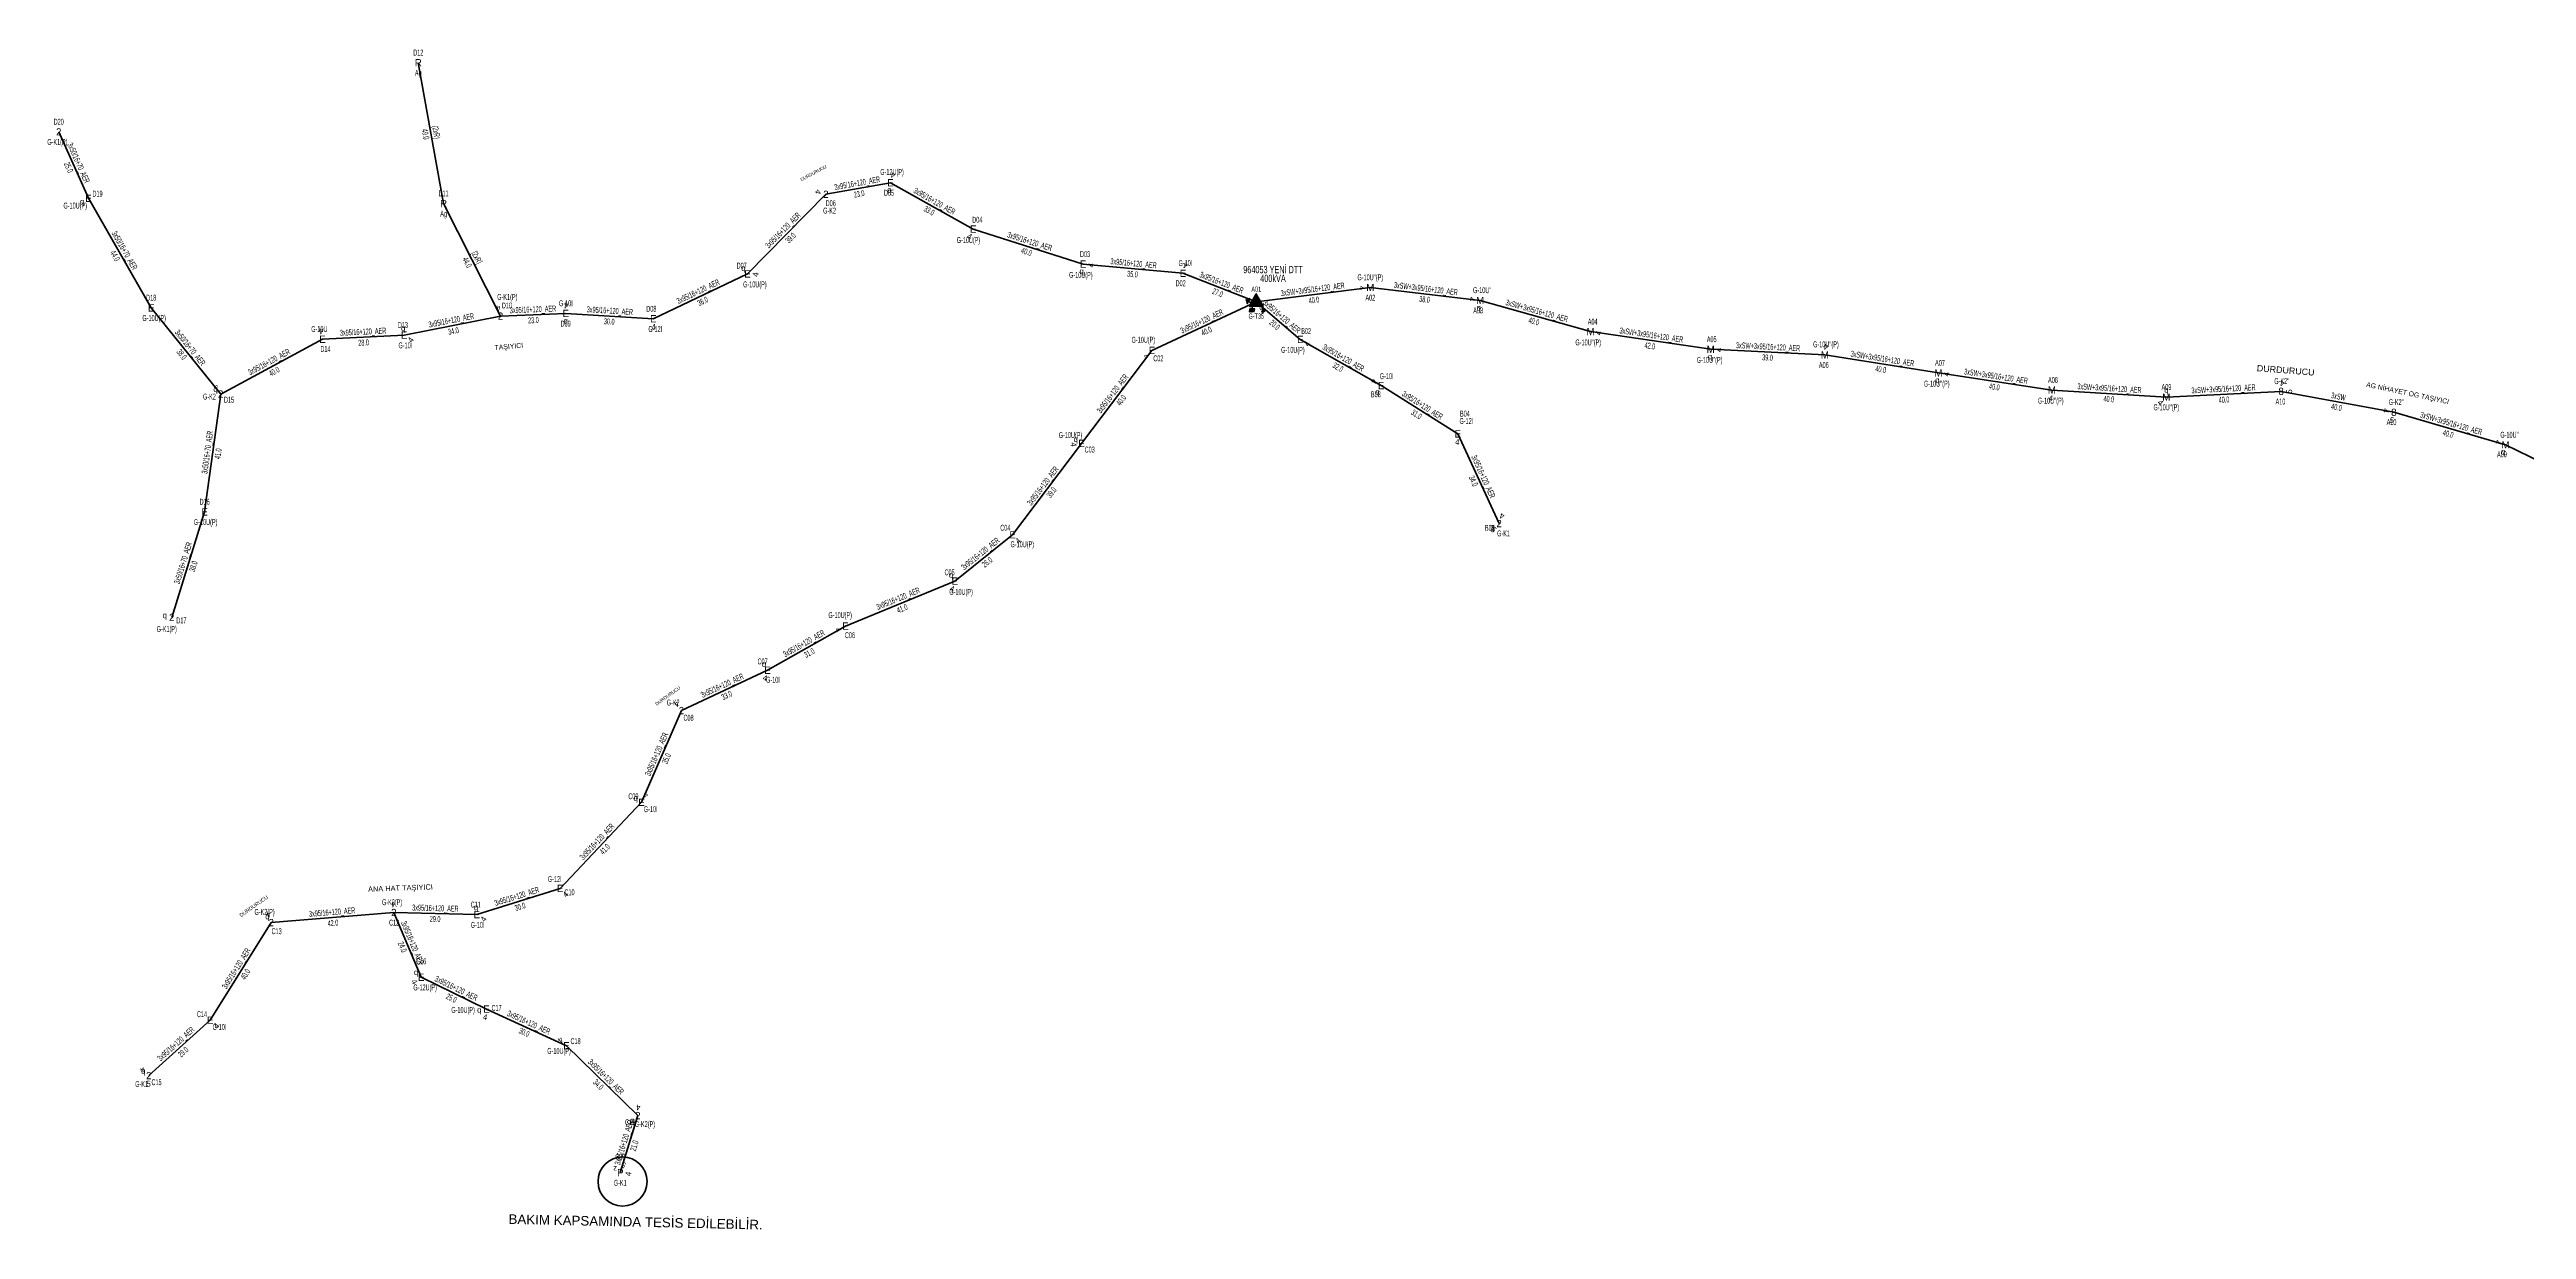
# Model space of a CAD drawing. Header units: millimetres. Extents: x 533048 to 542367, y 4141668 to 4149433.
# Drawn here: x 533048 to 533902, y 4144362 to 4144769 of the extents above; entities that cross this region are included whole.
import ezdxf
from ezdxf.enums import TextEntityAlignment as Align

# ---------------------------------------------------------------- set-up
doc = ezdxf.new("R2010")
doc.units = ezdxf.units.MM
for name, color, linetype, lineweight in [('DIREK_AG_MEVCUT', 120, 'Continuous', 25), ('DIREK_AG_YENI', 108, 'Continuous', 25), ('DIREK_OG_YENI', 10, 'Continuous', 25), ('HAT_AG_HAVAI_BYSK', 3, 'Continuous', 50), ('HAT_AG_HAVAI_MEVCUT', 126, 'Continuous', 50), ('HAT_AG_HAVAI_YENI', 3, 'Continuous', 50), ('HAT_OG_HAVAI_YENI', 1, 'Continuous', 70), ('KULLANICI', 1, 'Continuous', 25), ('TRAFO_TADILAT_BYSK', 5, 'Continuous', 30), ('TRAFO_YENI', 5, 'Continuous', 30)]:
    doc.layers.add(name, color=color, linetype=linetype, lineweight=lineweight)
doc.styles.add('Direk', font='B_CAD')
doc.styles.get("Standard").update_dxf_attribs({"font": 'Arial'})

# ---------------------------------------------------------------- blocks, each defined once
blk = doc.blocks.new('YENI_DIREK')
h = blk.add_hatch(color=32)
h.paths.add_polyline_path([(-3.28, -0.5), (-3.07, -0.63), (-2.64, 0.1), (-1.87, -0.35), (-1.77, -0.17), (-2.54, 0.28), (-2.11, 1.01), (-2.33, 1.14)])
h.paths.add_polyline_path([(-3.42, -0.17), (-3.29, -0.25), (-2.57, 0.98), (-2.7, 1.06)])
h.paths.add_polyline_path([(-3.5, 0.29), (-3.37, 0.22), (-3.01, 0.82), (-3.14, 0.9)])
h.paths.add_polyline_path([(-3.41, 0.73), (-3.54, 0.81), (-3.62, 0.68), (-3.49, 0.61)])
h.paths.add_polyline_path([(-1.26, -1.44), (-1.46, -1.44), (-1.47, -2.34), (-2.22, -2.34), (-2.48, -3.47), (-2.38, -3.47), (-2.17, -2.54), (-1.87, -2.54), (-2.08, -3.47), (-1.98, -3.47), (-1.77, -2.54), (-1.47, -2.54), (-1.68, -3.48), (-1.58, -3.48), (-1.37, -2.54), (-1.07, -2.54), (-1.28, -3.48), (-1.18, -3.48), (-0.97, -2.54), (-0.67, -2.55), (-0.88, -3.48), (-0.78, -3.48), (-0.52, -2.35), (-1.27, -2.34)])
at = {"layer": 'TRAFO_YENI'}
for points in [[(2.31, -1.57), (2.08, -1.92), (2.04, -1.44), (1.9, -1.44), (1.98, -2.32), (2.21, -1.96), (2.27, -2.67), (2.06, -2.67), (2.36, -2.87), (2.36, -2.86), (2.6, -2.49), (2.41, -2.63)], [(2.31, -1.57), (2.08, -1.92), (2.04, -1.44), (1.9, -1.44), (1.98, -2.32), (2.21, -1.96), (2.27, -2.67), (2.06, -2.67), (2.36, -2.87), (1.94, -3.19), (2.16, -3.79), (2.22, -3.74), (2.04, -3.26), (2.22, -3.13), (2.4, -3.6), (2.46, -3.56), (2.28, -3.08), (2.46, -2.94), (2.64, -3.42), (2.69, -3.38), (2.51, -2.9), (2.69, -2.76), (2.87, -3.24), (2.93, -3.2), (2.75, -2.72), (2.93, -2.58), (3.11, -3.06), (3.17, -3.01), (2.95, -2.42), (2.36, -2.86), (2.6, -2.49), (2.41, -2.63)], [(2.93, -2.58), (3.11, -3.06), (3.17, -3.01), (2.95, -2.42), (2.36, -2.86), (2.6, -2.49), (2.41, -2.63), (2.31, -1.57), (2.08, -1.92), (2.04, -1.44), (1.9, -1.44), (1.98, -2.32), (2.21, -1.96), (2.27, -2.67), (2.06, -2.67), (2.36, -2.87), (1.94, -3.19), (2.16, -3.79), (2.22, -3.74), (2.04, -3.26), (2.22, -3.13), (2.4, -3.6), (2.46, -3.56), (2.28, -3.08), (2.46, -2.94), (2.64, -3.42), (2.69, -3.38), (2.51, -2.9), (2.69, -2.76), (2.87, -3.24), (2.93, -3.2), (2.75, -2.72)]]:
    blk.add_hatch(color=32, dxfattribs=at).paths.add_polyline_path(points)
at = {"layer": 'TRAFO_TADILAT_BYSK', "color": 32, "flags": 128}
for points in [[(-3.49, 0.61), (-3.41, 0.73), (-3.54, 0.81), (-3.62, 0.68), (-3.49, 0.61)], [(-3.37, 0.22), (-3.01, 0.82), (-3.14, 0.9), (-3.5, 0.29), (-3.37, 0.22)], [(-3.29, -0.25), (-2.57, 0.98), (-2.7, 1.06), (-3.42, -0.17), (-3.29, -0.25)], [(-1.77, -0.17), (-2.54, 0.28), (-2.11, 1.01), (-2.33, 1.14), (-3.28, -0.5), (-3.07, -0.63), (-2.64, 0.1), (-1.87, -0.35), (-1.77, -0.17)], [(-1.26, -1.44), (-1.46, -1.44), (-1.47, -2.34), (-2.22, -2.34), (-2.48, -3.47), (-2.38, -3.47), (-2.17, -2.54), (-1.87, -2.54), (-2.08, -3.47), (-1.98, -3.47), (-1.77, -2.54), (-1.47, -2.54), (-1.68, -3.48), (-1.58, -3.48), (-1.37, -2.54), (-1.07, -2.54), (-1.28, -3.48), (-1.18, -3.48), (-0.97, -2.54), (-0.67, -2.55), (-0.88, -3.48), (-0.78, -3.48), (-0.52, -2.35), (-1.27, -2.34), (-1.26, -1.44)]]:
    blk.add_lwpolyline(points, dxfattribs=at)
at = {"layer": 'TRAFO_YENI', "linetype": 'Continuous'}
for p, q in [((-2.5, -1.44), (0, 2.89)), ((2.5, -1.44), (0, 2.89)), ((-2.5, -1.44), (2.5, -1.44))]:
    blk.add_line(p, q, dxfattribs=at)
at = {"layer": 'TRAFO_YENI', "color": 32, "flags": 128}
blk.add_lwpolyline([(1.9, -1.44), (2.04, -1.44), (2.08, -1.92), (2.31, -1.57), (2.41, -2.63), (2.6, -2.49), (2.36, -2.86), (2.95, -2.42), (3.17, -3.01), (3.11, -3.06), (2.93, -2.58), (2.75, -2.72), (2.93, -3.2), (2.87, -3.24), (2.69, -2.76), (2.51, -2.9), (2.69, -3.38), (2.64, -3.42), (2.46, -2.94), (2.28, -3.08), (2.46, -3.56), (2.4, -3.6), (2.22, -3.13), (2.04, -3.26), (2.22, -3.74), (2.16, -3.79), (1.94, -3.19), (2.36, -2.87), (2.06, -2.67), (2.27, -2.67), (2.21, -1.96), (1.98, -2.32), (1.9, -1.44)], dxfattribs=at)
at = {"layer": 'TRAFO_YENI', "linetype": 'Continuous'}
for points in [[(-2.5, -1.44), (0, -1.44), (0, 2.89)], [(0, -1.44), (0, 2.89), (2.5, -1.44)]]:
    blk.add_solid(points, dxfattribs=at)

msp = doc.modelspace()

# ---------------------------------------------------------------- linework, layer by layer
at = {"color": 6, "lineweight": 53}
msp.add_circle((533245.648902, 4144378.516677), 8.454936, dxfattribs=at)
at = {"layer": 'HAT_AG_HAVAI_BYSK'}
msp.add_line((533203.576, 4144677.016), (533183.9495, 4144715.8469), dxfattribs=at)
at = {"layer": 'HAT_AG_HAVAI_MEVCUT'}
msp.add_line((533183.9495, 4144715.8469), (533175.2166, 4144764.4431), dxfattribs=at)
at = {"layer": 'HAT_AG_HAVAI_YENI'}
for p, q in [((533061.533, 4144717.663), (533051.274, 4144740.586)), ((533083.155, 4144679.872), (533061.533, 4144717.663)), ((533315.728, 4144719.065), (533288.72, 4144691.585)), ((533337.989, 4144723.035), (533315.728, 4144719.065)), ((533366.531, 4144707.056), (533337.989, 4144723.035)), ((533404.384, 4144694.988), (533366.531, 4144707.056)), ((533288.72, 4144691.585), (533256.23, 4144676.114)), ((533438.834, 4144691.791), (533404.384, 4144694.988)), ((533438.834, 4144691.791), (533464.095, 4144681.944)), ((533107.097181, 4144650.141853), (533083.155, 4144679.872)), ((533203.576, 4144677.016), (533170.335, 4144670.49)), ((533226.064, 4144677.955), (533203.576, 4144677.016)), ((533256.23, 4144676.114), (533226.064, 4144677.955)), ((533428.146, 4144665.188), (533464.095, 4144681.944)), ((533479.269, 4144669.014), (533464.095, 4144681.944)), ((533142.198, 4144669.056), (533107.097181, 4144650.141853)), ((533170.335, 4144670.49), (533142.198, 4144669.056)), ((533479.269, 4144669.014), (533507.114, 4144653.073)), ((533428.146, 4144665.188), (533403.882, 4144633.115)), ((533101.574, 4144609.484), (533107.097181, 4144650.141853)), ((533507.114, 4144653.073), (533533.581, 4144636.4)), ((533403.882, 4144633.115), (533380.1, 4144601.578)), ((533533.581, 4144636.4), (533547.798, 4144605.45)), ((533090.22, 4144573.1), (533101.574, 4144609.484)), ((533380.1, 4144601.578), (533360.148, 4144585.64)), ((533360.148, 4144585.64), (533322.503, 4144570.114)), ((533322.503, 4144570.114), (533295.626, 4144554.868)), ((533295.626, 4144554.868), (533265.929, 4144540.972)), ((533265.929, 4144540.972), (533252.186229, 4144509.30905)), ((533252.186229, 4144509.30905), (533224.118, 4144479.614)), ((533224.118, 4144479.614), (533195.358236, 4144470.576562)), ((533166.774, 4144471.317), (533124.544, 4144467.831)), ((533195.358236, 4144470.576562), (533166.774, 4144471.317)), ((533166.774, 4144471.317), (533176.224, 4144448.952)), ((533124.544, 4144467.831), (533103.495, 4144434.17)), ((533198.731, 4144438.008), (533176.224, 4144448.952)), ((533198.731, 4144438.008), (533226.306, 4144425.365)), ((533103.495, 4144434.17), (533082.325168, 4144415.043368)), ((533226.306, 4144425.365), (533250.917, 4144401.235)), ((533250.917, 4144401.235), (533244.855, 4144381.562))]:
    msp.add_line(p, q, dxfattribs=at)
at = {"layer": 'HAT_OG_HAVAI_YENI'}
for p, q in [((533503.408, 4144686.911), (533464.095, 4144681.944)), ((533541.27, 4144682.431), (533503.408, 4144686.911)), ((533579.335, 4144671.708), (533541.27, 4144682.431)), ((533620.749, 4144665.589), (533579.335, 4144671.708)), ((533660.091, 4144663.641), (533620.749, 4144665.589)), ((533699.249, 4144657.426), (533660.091, 4144663.641)), ((533738.364, 4144651.515), (533699.249, 4144657.426)), ((533777.834, 4144649.083), (533738.364, 4144651.515)), ((533817.381, 4144651.066), (533777.834, 4144649.083)), ((533856.252, 4144643.851), (533817.381, 4144651.066)), ((533894.762, 4144632.624), (533856.252, 4144643.851)), ((533930.772, 4144615.003), (533894.762, 4144632.624))]:
    msp.add_line(p, q, dxfattribs=at)

# ---------------------------------------------------------------- block references
at = {"layer": 'TRAFO_YENI'}
msp.add_blockref('YENI_DIREK', (533464.095, 4144681.944), dxfattribs=at)

# ---------------------------------------------------------------- texts
at = {"layer": 'DIREK_AG_MEVCUT', "width": 0.53}
for s, p in [('D12', (533175.2166, 4144767.9431)), ('Ag', (533175.2166, 4144760.9431)), ('D11', (533183.9495, 4144719.3469)), ('Ag', (533183.9495, 4144712.3469)), ('C20', (533244.855, 4144387.062)), ('G-K1', (533244.855, 4144378.062))]:
    msp.add_text(s, height=2.05, dxfattribs=at).set_placement(p, align=Align.MIDDLE_CENTER)
at = {"layer": 'DIREK_AG_MEVCUT', "style": 'Direk'}
for s, p in [('R', (533175.2166, 4144764.4431)), ('R', (533183.9495, 4144715.8469)), ('P', (533244.855, 4144381.562))]:
    msp.add_text(s, height=2.5, dxfattribs=at).set_placement(p, align=Align.MIDDLE_CENTER)
at = {"layer": 'DIREK_AG_MEVCUT', "color": 40, "style": 'Direk'}
msp.add_text('z', height=2, dxfattribs=at).set_placement((533243.087233, 4144383.329767), align=Align.MIDDLE_CENTER)
at = {"layer": 'DIREK_AG_MEVCUT', "color": 32, "style": 'Direk'}
for s, rotation, p in [('5', 157.500001, (533245.926514, 4144384.148863)), ('4', 441.436972, (533247.623787, 4144381.145088))]:
    msp.add_text(s, height=2, rotation=rotation, dxfattribs=at).set_placement(p, align=Align.MIDDLE_CENTER)
at = {"layer": 'DIREK_AG_YENI', "width": 0.53}
for s, p in [('D20', (533051.274, 4144744.086)), ('G-K1(P)', (533050.810029, 4144737.086)), ('G-12U(P)', (533338.540712, 4144726.778261)), ('D19', (533064.653089, 4144719.248889)), ('D06', (533317.399581, 4144715.989969)), ('D05', (533337.478656, 4144719.572407)), ('G-10U(P)', (533056.961221, 4144715.167844)), ('G-K2', (533316.996681, 4144713.430581)), ('D04', (533367.924516, 4144710.266625)), ('G-10U(P)', (533364.882512, 4144703.257925)), ('D07', (533286.711324, 4144694.45122)), ('G-10U(P)', (533403.622817, 4144691.244133)), ('D03', (533405.081334, 4144698.417829)), ('G-10I', (533439.668541, 4144695.321595)), ('D18', (533083.155, 4144683.372)), ('G-K1(P)', (533205.919927, 4144683.665391)), ('G-10I', (533226.097689, 4144681.460181)), ('G-10U(P)', (533291.258448, 4144687.962837)), ('D02', (533438.028877, 4144688.384862)), ('G-10U(P)', (533084.166715, 4144676.372)), ('D13', (533169.907705, 4144673.963819)), ('D10', (533205.776772, 4144680.690893)), ('D09', (533226.030362, 4144674.455162)), ('D08', (533255.563057, 4144679.549868)), ('G-10U', (533141.122643, 4144672.557806)), ('D14', (533143.225449, 4144665.710204)), ('G-10I', (533170.770581, 4144666.948817)), ('G-12I', (533256.91713, 4144672.574136)), ('G-10U(P)', (533425.177574, 4144668.861425)), ('G-10U(P)', (533476.723705, 4144665.394128)), ('B02', (533481.282157, 4144671.877075)), ('C02', (533430.345821, 4144662.465724)), ('G-10I', (533509.064098, 4144656.318522)), ('G-K2', (533103.223212, 4144649.27496)), ('D15', (533109.996581, 4144648.181373)), ('B03', (533505.311372, 4144650.072911)), ('G-12I', (533536.52762, 4144640.857746)), ('B04', (533536.018037, 4144643.411141)), ('G-10U(P)', (533400.064973, 4144635.998041)), ('C03', (533406.674865, 4144631.00552)), ('G-10U(P)', (533101.91121, 4144605.984)), ('D16', (533101.574, 4144612.984)), ('C04', (533377.590843, 4144604.018109)), ('G-10U(P)', (533383.435812, 4144598.333983)), ('B05', (533544.617504, 4144603.989027)), ('G-K1', (533549.342852, 4144602.086902)), ('C05', (533358.370793, 4144588.655217)), ('G-10U(P)', (533362.339918, 4144581.921183)), ('D17', (533093.561094, 4144572.057365)), ('G-10U(P)', (533320.660497, 4144573.893623)), ('G-K1(P)', (533088.51363, 4144569.118768)), ('C06', (533324.036666, 4144566.967912)), ('C07', (533293.914486, 4144557.920985)), ('G-10I', (533297.470453, 4144551.577878)), ('G-K2', (533263.068272, 4144543.740151)), ('C08', (533268.38845, 4144538.481798)), ('C09', (533249.377414, 4144511.397246)), ('G-10I', (533255.353089, 4144506.954666)), ('G-12I', (533222.255899, 4144482.857138)), ('C10', (533227.356678, 4144478.286986)), ('G-K2(P)', (533122.236401, 4144471.521682)), ('G-K2(P)', (533166.189384, 4144474.869544)), ('C11', (533195.018964, 4144474.060079)), ('C13', (533126.39953, 4144464.863339)), ('C12', (533166.892792, 4144467.819017)), ('G-10I', (533195.702731, 4144467.039408)), ('C16', (533176.224, 4144454.452)), ('G-12U(P)', (533177.572925, 4144445.452)), ('C14', (533100.670936, 4144436.237525)), ('G-10U(P)', (533190.666052, 4144437.716356)), ('C17', (533202.211531, 4144438.376653)), ('G-10I', (533106.681009, 4144431.837491)), ('C18', (533229.436165, 4144426.930907)), ('G-10U(P)', (533223.74289, 4144423.576646)), ('G-K1', (533079.854656, 4144412.140296)), ('C15', (533084.990641, 4144412.775053)), ('C19', (533248.238188, 4144398.982454)), ('G-K2(P)', (533253.368942, 4144398.319059))]:
    msp.add_text(s, height=2.05, dxfattribs=at).set_placement(p, align=Align.MIDDLE_CENTER)
at = {"layer": 'DIREK_AG_YENI', "style": 'Direk'}
for s, p in [('2', (533051.274, 4144740.586)), ('E', (533061.533, 4144717.663)), ('2', (533315.728, 4144719.065)), ('E', (533337.989, 4144723.035)), ('E', (533366.531, 4144707.056)), ('E', (533288.72, 4144691.585)), ('E', (533404.384, 4144694.988)), ('E', (533438.834, 4144691.791)), ('E', (533083.155, 4144679.872)), ('2', (533203.576, 4144677.016)), ('E', (533226.064, 4144677.955)), ('E', (533256.23, 4144676.114)), ('E', (533142.198, 4144669.056)), ('E', (533170.335, 4144670.49)), ('E', (533428.146, 4144665.188)), ('E', (533479.269, 4144669.014)), ('2', (533107.097181, 4144650.141853)), ('E', (533507.114, 4144653.073)), ('E', (533403.882, 4144633.115)), ('E', (533533.581, 4144636.4)), ('E', (533101.574, 4144609.484)), ('2', (533547.798, 4144605.45)), ('E', (533380.1, 4144601.578)), ('E', (533360.148, 4144585.64)), ('2', (533090.22, 4144573.1)), ('E', (533322.503, 4144570.114)), ('E', (533295.626, 4144554.868)), ('2', (533265.929, 4144540.972)), ('E', (533252.186229, 4144509.30905)), ('E', (533224.118, 4144479.614)), ('2', (533124.544, 4144467.831)), ('2', (533166.774, 4144471.317)), ('E', (533195.358236, 4144470.576562)), ('E', (533176.224, 4144448.952)), ('E', (533103.495, 4144434.17)), ('E', (533198.731, 4144438.008)), ('E', (533226.306, 4144425.365)), ('2', (533082.325168, 4144415.043368)), ('2', (533250.917, 4144401.235))]:
    msp.add_text(s, height=2.5, dxfattribs=at).set_placement(p, align=Align.MIDDLE_CENTER)
at = {"layer": 'DIREK_AG_YENI', "color": 32, "style": 'Direk'}
for s, rotation, p in [('4', 521.18687, (533338.891951, 4144725.685411)), ('4', 252.804033, (533313.053162, 4144719.892794)), ('4', 333.647833, (533365.288116, 4144704.546969)), ('4', 445.259735, (533291.510423, 4144691.353611)), ('4', 441.602825, (533407.153983, 4144694.579104)), ('4', 522.702254, (533439.666544, 4144694.464363)), ('4', 194.602341, (533202.870095, 4144679.725557)), ('4', 537.978481, (533226.16277, 4144680.753257)), ('4', 363.746405, (533256.412953, 4144673.319984)), ('4', 189.994283, (533141.71206, 4144671.81351)), ('4', 414.059834, (533172.601965, 4144668.846568)), ('4', 417.548246, (533481.631762, 4144667.51155)), ('4', 315.916324, (533426.198017, 4144663.176691)), ('4', 212.903253, (533105.576159, 4144652.492702)), ('4', 239.60469, (533504.698846, 4144654.489697)), ('4', 277.957989, (533401.108964, 4144632.727349)), ('4', 356.231407, (533533.396965, 4144633.606055)), ('4', 519.671865, (533548.770709, 4144608.075612)), ('4', 402.208875, (533381.981139, 4144599.504038)), ('5', 317.171866, (533545.894556, 4144603.396491)), ('4', 341.464226, (533359.257889, 4144582.985249)), ('4', 297.776287, (533320.025633, 4144568.809143)), ('4', 342.175628, (533294.768919, 4144552.202402)), ('4', 215.509182, (533264.302666, 4144543.251263)), ('4', 509.954413, (533253.588158, 4144511.732806)), ('4', 402.581954, (533226.012603, 4144477.552331)), ('4', 198.367316, (533123.661698, 4144470.488357)), ('4', 543.930578, (533166.582066, 4144474.110414)), ('4', 416.503717, (533197.693216, 4144469.03129)), ('4', 303.038511, (533173.876748, 4144447.425433)), ('4', 350.707459, (533198.278869, 4144435.244745)), ('4', 407.944563, (533105.573992, 4144432.294422)), ('4', 225.972954, (533224.292767, 4144427.310994)), ('4', 225.849799, (533080.316122, 4144416.993685)), ('5', -1.026427, (533082.27501, 4144412.243818)), ('4', 537.812524, (533251.023874, 4144404.03296))]:
    msp.add_text(s, height=2, rotation=rotation, dxfattribs=at).set_placement(p, align=Align.MIDDLE_CENTER)
at = {"layer": 'DIREK_AG_YENI', "color": 4, "style": 'Direk'}
for p in [(533059.304365, 4144716.530222), (533337.624468, 4144720.561719), (533287.285231, 4144693.6323), (533403.885904, 4144692.538122), (533226.039973, 4144675.455115), (533170.029789, 4144672.971299), (533105.329414, 4144651.90962), (533505.826409, 4144650.930079), (533401.887097, 4144634.621772), (533545.526217, 4144604.406448), (533358.878566, 4144587.793727), (533087.833504, 4144573.844739), (533294.40349, 4144557.048704), (533250.179933, 4144510.800618), (533123.218622, 4144469.950758), (533195.115899, 4144473.064789), (533174.456233, 4144450.719767), (533196.244907, 4144437.744677), (533080.421258, 4144416.663594), (533249.003563, 4144399.626038)]:
    msp.add_text('q', height=2, dxfattribs=at).set_placement(p, align=Align.MIDDLE_CENTER)
at = {"layer": 'DIREK_OG_YENI', "width": 0.53}
for s, p in [("G-10U''(P)", (533503.39414, 4144690.41883)), ('A02', (533503.421829, 4144683.411027)), ("G-10U''", (533541.976242, 4144685.984633)), ('A03', (533540.58776, 4144678.998137)), ('A04', (533580.066796, 4144675.130642)), ("G-10U''(P)", (533578.531005, 4144667.947679)), ('A05', (533621.091738, 4144669.072178)), ("G-10U''(P)", (533660.469998, 4144667.29191)), ("G-10U''(P)", (533620.390425, 4144661.944871)), ('A06', (533659.72961, 4144660.159708)), ('A07', (533699.784811, 4144660.884743)), ("G-10U''(P)", (533698.674483, 4144653.717404)), ("G-10U''(P)", (533737.976121, 4144647.861187)), ('A08', (533738.733474, 4144654.995444)), ('A09', (533777.854016, 4144652.582943)), ("G-K2''", (533817.616929, 4144654.597269)), ('A10', (533817.14768, 4144647.573786)), ("G-K2''", (533857.093643, 4144647.388164)), ("G-10U''(P)", (533777.813963, 4144645.579445)), ('A10', (533855.441819, 4144640.446061)), ("G-10U''", (533896.107957, 4144636.100613)), ('A09', (533893.498381, 4144629.360066))]:
    msp.add_text(s, height=2.05, dxfattribs=at).set_placement(p, align=Align.MIDDLE_CENTER)
at = {"layer": 'DIREK_OG_YENI', "color": 32, "style": 'Direk'}
for s, rotation, p in [('4', 273.713632, (533500.613879, 4144686.729645)), ('4', 261.005752, (533538.504429, 4144682.868739)), ('4', 439.763271, (533582.090429, 4144671.210396)), ('4', 445.772819, (533623.541383, 4144665.382608)), ('4', 532.52744, (533660.455144, 4144666.41722)), ('4', 441.300296, (533702.016785, 4144657.002484)), ('4', 352.673453, (533738.006932, 4144648.737861)), ('4', 532.831223, (533817.730419, 4144653.844112)), ('5', 89.524122, (533820.180903, 4144651.042744)), ('4', 313.073215, (533775.788651, 4144647.170789)), ('4', 258.050272, (533853.512677, 4144644.430749)), ('5', 345.181269, (533855.535867, 4144641.144128)), ('4', 251.29153, (533892.109944, 4144633.522108))]:
    msp.add_text(s, height=2, rotation=rotation, dxfattribs=at).set_placement(p, align=Align.MIDDLE_CENTER)
at = {"layer": 'DIREK_OG_YENI', "style": 'Direk'}
for s, p in [('M', (533503.408, 4144686.911)), ('M', (533541.27, 4144682.431)), ('M', (533579.335, 4144671.708)), ('M', (533620.749, 4144665.589)), ('M', (533660.091, 4144663.641)), ('M', (533699.249, 4144657.426)), ('M', (533738.364, 4144651.515)), ('M', (533777.834, 4144649.083)), ('8', (533817.381, 4144651.066)), ('8', (533856.252, 4144643.851)), ('M', (533894.762, 4144632.624))]:
    msp.add_text(s, height=2.5, dxfattribs=at).set_placement(p, align=Align.MIDDLE_CENTER)
at = {"layer": 'DIREK_OG_YENI', "color": 4, "style": 'Direk'}
for p in [(533540.782686, 4144679.978955), (533620.504187, 4144663.101016), (533698.866278, 4144654.955469), (533777.848297, 4144651.582959), (533893.859415, 4144630.292618)]:
    msp.add_text('q', height=2, dxfattribs=at).set_placement(p, align=Align.MIDDLE_CENTER)
at = {"layer": 'HAT_AG_HAVAI_BYSK', "lineweight": 30, "width": 0.53}
msp.add_text('44.0', height=2.05, rotation=296.813636, dxfattribs=at).set_placement((533193.004143, 4144696.048024), align=Align.TOP_CENTER)
msp.add_text('[2xR]', height=2.05, rotation=296.813636, dxfattribs=at).set_placement((533194.521357, 4144696.814876), align=Align.CENTER)
at = {"layer": 'HAT_AG_HAVAI_MEVCUT', "lineweight": 30, "width": 0.53}
msp.add_text('(2xR)', height=2.05, rotation=280.18751, dxfattribs=at).set_placement((533180.419649, 4144740.29534), align=Align.CENTER)
msp.add_text('49.0', height=2.05, rotation=280.18751, dxfattribs=at).set_placement((533178.746451, 4144739.99466), align=Align.TOP_CENTER)
at = {"layer": 'HAT_AG_HAVAI_YENI', "lineweight": 30, "width": 0.53}
for s, rotation, p in [('3x50/16+70_AER', 294.111749, (533057.179502, 4144729.471993)), ('3x95/16+120_AER', 370.112693, (533326.709126, 4144721.886584, 266657.863873)), ('3x95/16+120_AER', 330.758082, (533352.675223, 4144715.78718, 266668.9945)), ('3x95/16+120_AER', 405.49614, (533301.61765, 4144705.920603, 266644.36)), ('3x50/16+70_AER', 299.775181, (533073.081982, 4144699.189807)), ('3x95/16+120_AER', 342.317082, (533385.715687, 4144701.831839, 266683.2655)), ('3x95/16+120_AER', 354.698071, (533421.687544, 4144694.235863, 266702.192)), ('3x95/16+120_AER', 338.703647, (533451.773213, 4144687.659457, 266732.0475)), ('3x95/16+120_AER', 385.462729, (533272.109565, 4144684.616935, 266628.115)), ('3x95/16+120_AER', 371.107261, (533186.791751, 4144674.587078, 266585.1675)), ('3x95/16+120_AER', 362.391031, (533214.784539, 4144678.33476, 266601.788)), ('3x95/16+120_AER', 356.507629, (533241.198778, 4144677.882921, 266613.032)), ('3x95/16+120_AER', 24.99045, (533445.761403, 4144674.336421, 266732.0475)), ('3x95/16+120_AER', 319.56517, (533472.233295, 4144676.125973, 266732.0475)), ('3x50/16+70_AER', 308.845071, (533095.788109, 4144665.540061, 266541.5775)), ('3x95/16+120_AER', 362.917551, (533156.223236, 4144670.621898, 266571.099)), ('3x95/16+120_AER', 330.20927, (533493.613809, 4144661.781169, 266753.557)), ('3x95/16+120_AER', 388.318097, (533124.244379, 4144660.347205, 266553.548591)), ('3x95/16+120_AER', 412.891614, (533415.336129, 4144649.664326, 266701.941)), ('3x95/16+120_AER', 327.790947, (533520.800558, 4144645.455693, 266766.7905)), ('3x50/16+70_AER', 82.263988, (533103.493327, 4144629.927344, 266553.548591)), ('3x95/16+120_AER', 412.980114, (533391.312337, 4144617.858278, 266690.05)), ('3x95/16+120_AER', 294.671864, (533541.461906, 4144621.279808, 266773.899)), ('3x50/16+70_AER', 72.668738, (533095.085376, 4144591.545248)), ('3x95/16+120_AER', 398.61846, (533369.593488, 4144594.273122, 266680.074)), ('3x95/16+120_AER', 382.412814, (533341.001414, 4144578.662792, 266661.2515)), ('3x95/16+120_AER', 389.56411, (533308.645112, 4144563.230334, 266647.813)), ('3x95/16+120_AER', 385.075695, (533280.417317, 4144548.690048, 266632.96456)), ('3x95/16+120_AER', 426.537586, (533258.277952, 4144525.479112, 266626.093114)), ('3x95/16+120_AER', 406.613228, (533237.534391, 4144495.045407, 266612.059)), ('3x95/16+120_AER', 377.44475, (533209.4833, 4144475.906186, 266597.679118)), ('3x95/16+120_AER', 364.718544, (533145.589089, 4144470.420969, 266562.272)), ('3x95/16+120_AER', 358.516757, (533181.088131, 4144471.796346, 266583.387011)), ('3x95/16+120_AER', 292.905548, (533172.281862, 4144460.46523)), ('3x95/16+120_AER', 417.981308, (533113.298806, 4144451.451167, 266551.7475)), ('3x95/16+120_AER', 334.068768, (533187.849074, 4144444.244471)), ('3x95/16+120_AER', 335.368794, (533212.872679, 4144432.459312, 266613.152927)), ('3x95/16+120_AER', 402.097348, (533092.34025, 4144425.23739, 266541.162584)), ('3x95/16+120_AER', 315.566048, (533239.206746, 4144413.907095, 266625.458746)), ('3x95/16+120_AER', 432.874319, (533247.073789, 4144391.648896))]:
    msp.add_text(s, height=2.05, rotation=rotation, dxfattribs=at).set_placement(p, align=Align.CENTER)
for s, rotation, p in [('25.0', 294.111749, (533055.627826, 4144728.777513)), ('23.0', 370.112693, (533327.00762, 4144720.212994, 266657.863873)), ('33.0', 330.758082, (533351.844777, 4144714.30382, 266668.9945)), ('39.0', 405.49614, (533302.830096, 4144704.728975, 266644.36)), ('40.0', 342.317082, (533385.199313, 4144700.212161, 266683.2655)), ('44.0', 299.775181, (533071.606415, 4144698.34559)), ('35.0', 354.698071, (533421.530456, 4144692.543137, 266702.192)), ('36.0', 385.462729, (533272.840435, 4144683.082065, 266628.115)), ('27.0', 338.703647, (533451.155787, 4144686.075543, 266732.0475)), ('23.0', 362.391031, (533214.855461, 4144676.63624, 266601.788)), ('30.0', 356.507629, (533241.095222, 4144676.186079, 266613.032)), ('20.0', 319.56517, (533471.130705, 4144674.832027, 266732.0475)), ('38.0', 308.845071, (533094.464072, 4144664.473792, 266541.5775)), ('28.0', 362.917551, (533156.309764, 4144668.924102, 266571.099)), ('34.0', 371.107261, (533187.119249, 4144672.918922, 266585.1675)), ('40.0', 24.99045, (533446.479597, 4144672.795579, 266732.0475)), ('40.0', 388.318097, (533125.050802, 4144658.850648, 266553.548591)), ('32.0', 330.20927, (533492.769191, 4144660.305831, 266753.557)), ('40.0', 412.891614, (533416.691871, 4144648.638674, 266701.941)), ('31.0', 327.790947, (533519.894442, 4144644.017307, 266766.7905)), ('41.0', 82.263988, (533105.177855, 4144629.698509, 266553.548591)), ('39.0', 412.980114, (533392.669663, 4144616.834722, 266690.05)), ('34.0', 294.671864, (533539.917094, 4144620.570192, 266773.899)), ('38.0', 72.668738, (533096.708194, 4144591.038826)), ('26.0', 398.61846, (533370.654512, 4144592.944878, 266680.074)), ('41.0', 382.412814, (533341.649586, 4144577.091208, 266661.2515)), ('31.0', 389.56411, (533309.483888, 4144561.751666, 266647.813)), ('33.0', 385.075695, (533281.137803, 4144547.150276, 266632.96456)), ('35.0', 426.537586, (533259.837398, 4144524.802261, 266626.093114)), ('41.0', 406.613228, (533238.769838, 4144493.877643, 266612.059)), ('29.0', 358.516757, (533181.044127, 4144470.096916, 266583.387011)), ('30.0', 377.44475, (533209.992936, 4144474.284375, 266597.679118)), ('42.0', 364.718544, (533145.728933, 4144468.726731, 266562.272)), ('24.0', 292.905548, (533170.715911, 4144459.803568)), ('40.0', 417.981308, (533114.740194, 4144450.549833, 266551.7475)), ('25.0', 334.068768, (533187.105677, 4144442.715628)), ('30.0', 335.368794, (533212.164159, 4144430.913996, 266613.152927)), ('29.0', 402.097348, (533093.479917, 4144423.975978, 266541.162584)), ('34.0', 315.566048, (533238.016599, 4144412.693197, 266625.458746)), ('21.0', 432.874319, (533248.698413, 4144391.1483))]:
    msp.add_text(s, height=2.05, rotation=rotation, dxfattribs=at).set_placement(p, align=Align.TOP_CENTER)
at = {"layer": 'HAT_OG_HAVAI_YENI', "lineweight": 30, "width": 0.53}
for s, rotation, p in [('3xSW+3x95/16+120_AER', 367.20088, (533483.644954, 4144685.270796, 266732.0475)), ('3xSW+3x95/16+120_AER', 353.251885, (533522.438879, 4144685.515111, 266751.704)), ('3xSW+3x95/16+120_AER', 344.267347, (533560.532977, 4144677.887657, 266770.635)), ('3xSW+3x95/16+120_AER', 351.595244, (533600.16624, 4144669.489371, 266789.6675)), ('3xSW+3x95/16+120_AER', 357.165342, (533640.462036, 4144665.46396, 266810.3745)), ('3xSW+3x95/16+120_AER', 350.98147, (533679.803241, 4144661.372992, 266830.0455)), ('3xSW+3x95/16+120_AER', 351.40657, (533718.933509, 4144655.310957, 266849.6245)), ('3xSW+3x95/16+120_AER', 356.474097, (533758.151275, 4144651.147391, 266869.182)), ('3xSW+3x95/16+120_AER', 362.87057, (533797.564932, 4144650.923433, 266888.917)), ('3xSW', 349.484773, (533836.971622, 4144648.294225, 266908.6905)), ('3xSW+3x95/16+120_AER', 343.746766, (533875.744901, 4144639.053529, 266928.126))]:
    msp.add_text(s, height=2.05, rotation=rotation, dxfattribs=at).set_placement(p, align=Align.CENTER)
for s, rotation, p in [('40.0', 367.20088, (533483.858046, 4144683.584204, 266732.0475)), ('38.0', 353.251885, (533522.239121, 4144683.826889, 266751.704)), ('40.0', 344.267347, (533560.072023, 4144676.251343, 266770.635)), ('42.0', 351.595244, (533599.91776, 4144667.807629, 266789.6675)), ('39.0', 357.165342, (533640.377964, 4144663.76604, 266810.3745)), ('40.0', 350.98147, (533679.536759, 4144659.694008, 266830.0455)), ('40.0', 351.40657, (533718.679491, 4144653.630043, 266849.6245)), ('40.0', 356.474097, (533758.046725, 4144649.450609, 266869.182)), ('40.0', 362.87057, (533797.650068, 4144649.225567, 266888.917)), ('40.0', 349.484773, (533836.661378, 4144646.622775, 266908.6905)), ('40.0', 343.746766, (533875.269099, 4144637.421471, 266928.126))]:
    msp.add_text(s, height=2.05, rotation=rotation, dxfattribs=at).set_placement(p, align=Align.TOP_CENTER)
at = {"layer": 'KULLANICI'}
for s, height, rotation, p in [('DURDURUCU', 1.0962, 28.5112, (533307.3295, 4144723.5255)), ('DURDURUCU', 2.1967, 355.5095, (533808.936925, 4144658.04405)), ('AG NİHAYET OG TAŞIYICI', 1.6897, 348.070606, (533846.583241, 4144652.669999)), ('DURDURUCU', 1.134009, 35.8033, (533257.395723, 4144542.608648)), ('ANA HAT TAŞIYICI', 1.8217, 2.0576, (533157.9413, 4144478.4497)), ('DURDURUCU', 1.2688, 35.2292, (533114.161326, 4144469.65177))]:
    msp.add_text(s, height=height, rotation=rotation, dxfattribs=at).set_placement(p)
msp.add_text('TAŞIYICI', height=1.6969, rotation=4.970017, dxfattribs=at).set_placement((533206.426622, 4144666.563322, -6.228037), align=Align.MIDDLE_CENTER)
at = {"layer": 'KULLANICI', "color": 6, "lineweight": 90}
msp.add_text('BAKIM KAPSAMINDA TESİS EDİLEBİLİR.', height=3.29204025, rotation=358.711817299, dxfattribs=at).set_placement((533250.141017, 4144364.579713), align=Align.MIDDLE_CENTER)
at = {"layer": 'TRAFO_YENI', "width": 0.6}
for s, height, p in [('964053 YENİ DTT', 2.5, (533469.866592, 4144691.822506)), ('400kVA', 2.5, (533469.866592, 4144688.822506)), ('A01', 1.8, (533464.095, 4144685.444))]:
    msp.add_text(s, height=height, dxfattribs=at).set_placement(p, align=Align.CENTER)
msp.add_text('G-T35', height=1.8, dxfattribs=at).set_placement((533464.095, 4144677.944), align=Align.TOP_CENTER)
at = {"layer": 'TRAFO_YENI', "color": 4, "style": 'Direk'}
msp.add_text('q', height=2, dxfattribs=at).set_placement((533465.862767, 4144680.176233), align=Align.MIDDLE_CENTER)

doc.saveas('drawing.dxf')
